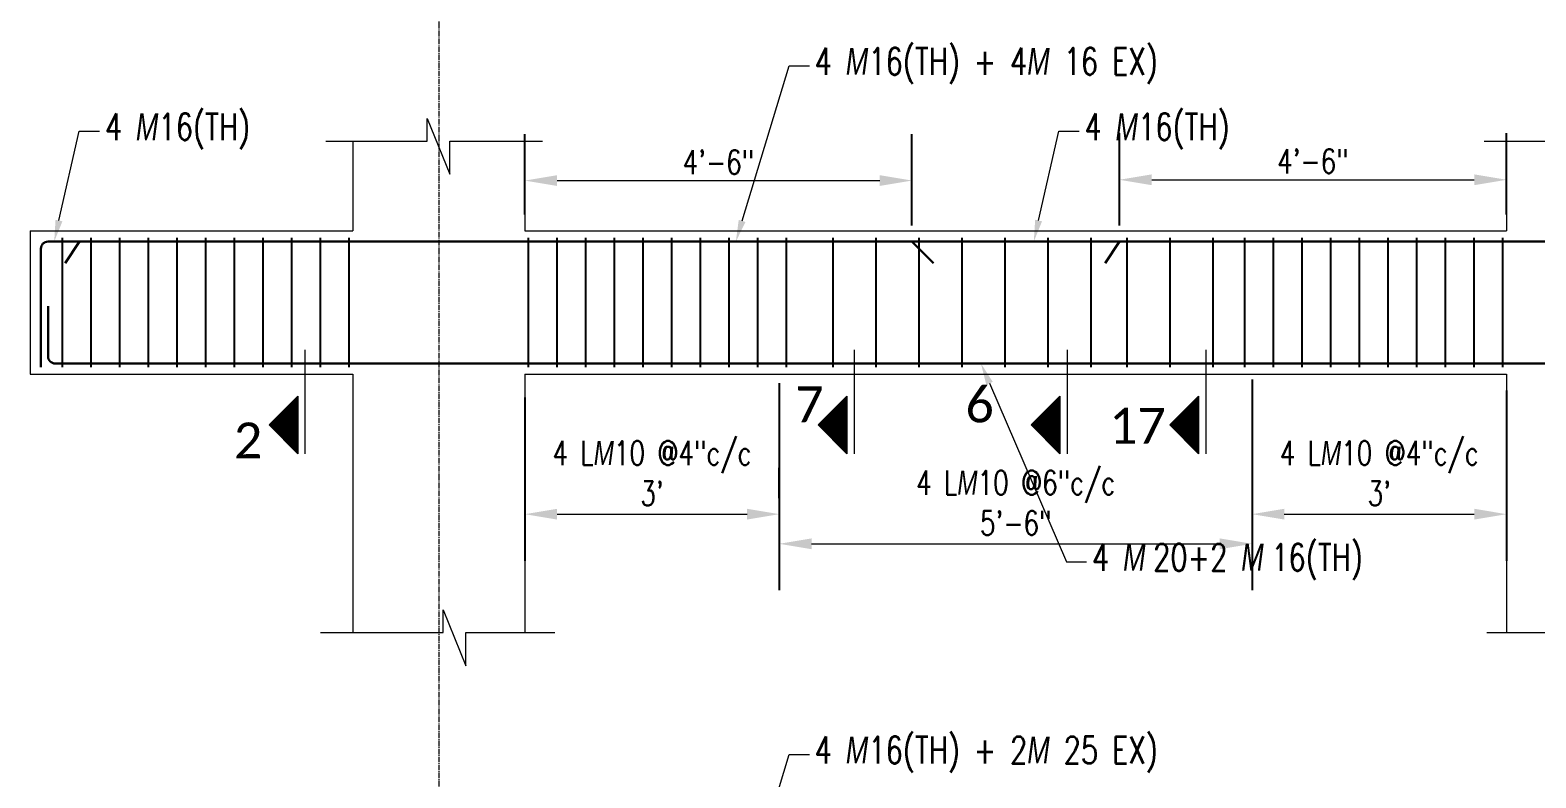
# Model space of a CAD drawing. Header units: inches. Extents: x 0 to 162649, y -36601 to -26324.
# Drawn here: x 155505.6 to 155715.6, y -35493.8 to -35389.5 of the extents above; entities that cross this region are included whole.
import ezdxf
from ezdxf import colors
from ezdxf.entities.mleader import LeaderData, LeaderLine
from ezdxf.math import Vec2, Vec3

# ---------------------------------------------------------------- set-up
doc = ezdxf.new("R2010")
doc.units = ezdxf.units.IN
doc.header["$MEASUREMENT"] = 0
doc.linetypes.add('CENTER2', pattern=[1.125, 0.75, -0.125, 0.125, -0.125])
for name, color, linetype, lineweight in [('Cen', 9, 'CENTER2', 5), ('Dim', 1, 'Continuous', 13), ('dimention', 1, 'Continuous', 13), ('hatch', 252, 'Continuous', 0), ('OL_AR_Text', 140, 'Continuous', 5), ('Rein', 3, 'Continuous', 30), ('Stirrups', 191, 'Continuous', 25), ('TEXT', 7, 'Continuous', 9)]:
    doc.layers.add(name, color=color, linetype=linetype, lineweight=lineweight)
doc.styles.add('1-8 Annotative Text', font='calibri.ttf', dxfattribs={"height": 0.125})
doc.styles.add('DIM', font='simplex.shx', dxfattribs={"width": 0.75})
doc.dimstyles.get("Standard").update_dxf_attribs({"dimscale": 36, "dimtxt": 0.09375, "dimasz": 0.125, "dimexe": 0.18, "dimexo": 0.0625, "dimgap": 0.015625, "dimtad": 1, "dimdec": 0, "dimzin": 0, "dimdsep": 46, "dimlunit": 4, "dimtxsty": 'DIM', "dimcen": 0.09, "dimadec": 0, "dimazin": 0, "dimtfac": 0.75, "dimtdec": 0, "dimtmove": 0, "dimatfit": 3, "dimfxl": 1, "dimtolj": 1, "dimtzin": 0, "dimlwd": 9, "dimarcsym": 0})

# ---------------------------------------------------------------- blocks, each defined once
blk = doc.blocks.new('*D166')
at = {"layer": 'Defpoints', "color": 0, "transparency": 16777216}
for p in [(155628.56, -35410.5), (155574.56, -35417.5), (155628.56, -35419)]:
    blk.add_point(p, dxfattribs=at)
at = {"layer": 'dimention', "color": 0, "lineweight": -2, "transparency": 16777216}
for p, q in [((155574.56, -35415.25), (155574.56, -35404.02)), ((155628.56, -35416.75), (155628.56, -35404.02))]:
    blk.add_line(p, q, dxfattribs=at)
at = {"layer": 'dimention', "color": 0, "lineweight": 9, "transparency": 16777216}
blk.add_line((155579.06, -35410.5), (155624.06, -35410.5), dxfattribs=at)
at = {"layer": 'dimention', "color": 0, "transparency": 16777216}
for points in [[(155579.06, -35409.75), (155579.06, -35411.25), (155574.56, -35410.5)], [(155624.06, -35409.75), (155624.06, -35411.25), (155628.56, -35410.5)]]:
    blk.add_solid(points, dxfattribs=at)
at = {"layer": 'dimention', "color": 0, "transparency": 16777216, "insert": (155601.56, -35407.93), "char_height": 3.375, "attachment_point": 5, "style": 'DIM'}
blk.add_mtext('\\A1;4\'-6"', dxfattribs=at)
blk = doc.blocks.new('*D167')
at = {"layer": 'Defpoints', "color": 0, "transparency": 16777216}
for p in [(155711.5, -35410.39), (155711.5, -35417.5), (155657.5, -35419)]:
    blk.add_point(p, dxfattribs=at)
at = {"layer": 'dimention', "color": 0, "lineweight": -2, "transparency": 16777216}
for p, q in [((155657.5, -35416.75), (155657.5, -35403.91)), ((155711.5, -35415.25), (155711.5, -35403.91))]:
    blk.add_line(p, q, dxfattribs=at)
at = {"layer": 'dimention', "color": 0, "lineweight": 9, "transparency": 16777216}
blk.add_line((155662, -35410.39), (155707, -35410.39), dxfattribs=at)
at = {"layer": 'dimention', "color": 0, "transparency": 16777216}
for points in [[(155662, -35409.64), (155662, -35411.14), (155657.5, -35410.39)], [(155707, -35409.64), (155707, -35411.14), (155711.5, -35410.39)]]:
    blk.add_solid(points, dxfattribs=at)
at = {"layer": 'dimention', "color": 0, "transparency": 16777216, "insert": (155684.5, -35407.81), "char_height": 3.375, "attachment_point": 5, "style": 'DIM'}
blk.add_mtext('\\A1;4\'-6"', dxfattribs=at)
blk = doc.blocks.new('*D171')
at = {"layer": 'Defpoints', "color": 0, "transparency": 16777216}
for p in [(155574.56, -35438.5), (155610.06, -35457), (155610.06, -35457)]:
    blk.add_point(p, dxfattribs=at)
at = {"layer": 'dimention', "color": 0, "lineweight": -2, "transparency": 16777216}
for p, q in [((155574.56, -35440.75), (155574.56, -35463.48)), ((155610.06, -35454.75), (155610.06, -35450.52))]:
    blk.add_line(p, q, dxfattribs=at)
at = {"layer": 'dimention', "color": 0, "lineweight": 9, "transparency": 16777216}
blk.add_line((155579.06, -35457), (155605.56, -35457), dxfattribs=at)
at = {"layer": 'dimention', "color": 0, "transparency": 16777216}
for points in [[(155579.06, -35456.25), (155579.06, -35457.75), (155574.56, -35457)], [(155605.56, -35456.25), (155605.56, -35457.75), (155610.06, -35457)]]:
    blk.add_solid(points, dxfattribs=at)
at = {"layer": 'dimention', "color": 0, "transparency": 16777216, "insert": (155592.31, -35451.29), "char_height": 3.375, "attachment_point": 5, "style": 'DIM'}
blk.add_mtext('\\A1;4 L{\\A0;\\Fgothici|c0;\\W0.75;M}10 @4"c/c\\P3\'', dxfattribs=at)
blk = doc.blocks.new('*D172')
at = {"layer": 'Defpoints', "color": 0, "transparency": 16777216}
for p in [(155676, -35436), (155711.5, -35437.5), (155711.5, -35457)]:
    blk.add_point(p, dxfattribs=at)
at = {"layer": 'dimention', "color": 0, "lineweight": -2, "transparency": 16777216}
for p, q in [((155676, -35438.25), (155676, -35463.48)), ((155711.5, -35439.75), (155711.5, -35463.48))]:
    blk.add_line(p, q, dxfattribs=at)
at = {"layer": 'dimention', "color": 0, "lineweight": 9, "transparency": 16777216}
blk.add_line((155680.5, -35457), (155707, -35457), dxfattribs=at)
at = {"layer": 'dimention', "color": 0, "transparency": 16777216}
for points in [[(155680.5, -35456.25), (155680.5, -35457.75), (155676, -35457)], [(155707, -35456.25), (155707, -35457.75), (155711.5, -35457)]]:
    blk.add_solid(points, dxfattribs=at)
at = {"layer": 'dimention', "color": 0, "transparency": 16777216, "insert": (155693.75, -35451.29), "char_height": 3.375, "attachment_point": 5, "style": 'DIM'}
blk.add_mtext('\\A1;4 L{\\A0;\\Fgothici|c0;\\W0.75;M}10 @4"c/c\\P3\'', dxfattribs=at)
blk = doc.blocks.new('*D173')
at = {"layer": 'Defpoints', "color": 0, "transparency": 16777216}
for p in [(155610.06, -35436.5), (155676, -35446.5), (155676, -35461.13)]:
    blk.add_point(p, dxfattribs=at)
at = {"layer": 'dimention', "color": 0, "lineweight": -2, "transparency": 16777216}
for p, q in [((155610.06, -35438.75), (155610.06, -35467.61)), ((155676, -35448.75), (155676, -35467.61))]:
    blk.add_line(p, q, dxfattribs=at)
at = {"layer": 'dimention', "color": 0, "lineweight": 9, "transparency": 16777216}
blk.add_line((155614.56, -35461.13), (155671.5, -35461.13), dxfattribs=at)
at = {"layer": 'dimention', "color": 0, "transparency": 16777216}
for points in [[(155614.56, -35460.38), (155614.56, -35461.88), (155610.06, -35461.13)], [(155671.5, -35460.38), (155671.5, -35461.88), (155676, -35461.13)]]:
    blk.add_solid(points, dxfattribs=at)
at = {"layer": 'dimention', "color": 0, "transparency": 16777216, "insert": (155643.03, -35455.42), "char_height": 3.375, "attachment_point": 5, "style": 'DIM'}
blk.add_mtext('\\A1;4 L{\\A0;\\Fgothici|c0;\\W0.75;M}10 @6"c/c\\P5\'-6"', dxfattribs=at)

msp = doc.modelspace()

# ---------------------------------------------------------------- hatches: boundary and pattern name
at = {"layer": 'Dim'}
h = msp.add_hatch(dxfattribs=at)
h.set_pattern_fill('ANSI31', color=256)
h.set_pattern_definition([(45, (-1416.80326, 458), (-0.08838834765, 0.08838834765), [])])
h.paths.add_polyline_path([(155542.89, -35444.57), (155542.89, -35440.57), (155538.89, -35444.57), (155542.89, -35448.57)])
h = msp.add_hatch(dxfattribs=at)
h.set_pattern_fill('ANSI31', color=256)
h.set_pattern_definition([(45, (-1416.80326, 458), (-0.08838834765, 0.08838834765), [])])
h.paths.add_polyline_path([(155542.89, -35444.57), (155542.89, -35440.57), (155538.89, -35444.57), (155542.89, -35448.57)])
h = msp.add_hatch(dxfattribs=at)
h.set_pattern_fill('ANSI31', color=256)
h.set_pattern_definition([(45, (-1340.18676, 458), (-0.08838834765, 0.08838834765), [])])
h.paths.add_polyline_path([(155619.5, -35444.57), (155619.5, -35440.57), (155615.5, -35444.57), (155619.5, -35448.57)])
h = msp.add_hatch(dxfattribs=at)
h.set_pattern_fill('ANSI31', color=256)
h.set_pattern_definition([(45, (-1310.47862, 458), (-0.08838834765, 0.08838834765), [])])
h.paths.add_polyline_path([(155649.21, -35444.57), (155649.21, -35440.57), (155645.21, -35444.57), (155649.21, -35448.57)])
h = msp.add_hatch(dxfattribs=at)
h.set_pattern_fill('ANSI31', color=256)
h.set_pattern_definition([(45, (-1291.15428, 458), (-0.08838834765, 0.08838834765), [])])
h.paths.add_polyline_path([(155668.54, -35444.57), (155668.54, -35440.57), (155664.54, -35444.57), (155668.54, -35448.57)])

# ---------------------------------------------------------------- linework, layer by layer
at = {"layer": 'Cen'}
msp.add_line((155562.56, -35102.69), (155562.56, -35927.5), dxfattribs=at)
at = {"layer": 'Dim'}
for p, q in [((155543.89, -35434.07), (155543.89, -35448.57)), ((155620.5, -35434.07), (155620.5, -35448.57)), ((155650.21, -35434.07), (155650.21, -35448.57)), ((155669.54, -35434.07), (155669.54, -35448.57)), ((155538.89, -35444.57), (155542.89, -35440.57)), ((155538.89, -35444.57), (155542.89, -35440.57)), ((155542.89, -35440.57), (155542.89, -35448.57)), ((155615.5, -35444.57), (155619.5, -35440.57)), ((155619.5, -35440.57), (155619.5, -35448.57)), ((155645.21, -35444.57), (155649.21, -35440.57)), ((155649.21, -35440.57), (155649.21, -35448.57)), ((155664.54, -35444.57), (155668.54, -35440.57)), ((155668.54, -35440.57), (155668.54, -35448.57)), ((155538.89, -35444.57), (155542.89, -35448.57)), ((155538.89, -35444.57), (155542.89, -35448.57)), ((155542.89, -35448.57), (155542.89, -35444.57)), ((155615.5, -35444.57), (155619.5, -35448.57)), ((155619.5, -35448.57), (155619.5, -35444.57)), ((155645.21, -35444.57), (155649.21, -35448.57)), ((155649.21, -35448.57), (155649.21, -35444.57)), ((155664.54, -35444.57), (155668.54, -35448.57)), ((155668.54, -35448.57), (155668.54, -35444.57))]:
    msp.add_line(p, q, dxfattribs=at)
at = {"layer": 'hatch'}
for p, q in [((155560.92, -35405), (155560.92, -35401.83)), ((155560.92, -35401.83), (155564.1, -35409.63)), ((155546.81, -35405), (155560.92, -35405)), ((155550.56, -35405), (155550.56, -35417.5)), ((155564.1, -35409.63), (155564.1, -35405)), ((155564.1, -35405), (155577.05, -35405)), ((155574.56, -35405), (155574.56, -35417.5)), ((155708.37, -35405), (155722.8, -35405)), ((155711.5, -35405), (155711.5, -35417.5)), ((155505.56, -35417.5), (155505.56, -35437.5)), ((155505.56, -35417.5), (155550.56, -35417.5)), ((155574.56, -35417.5), (155711.5, -35417.5)), ((155505.56, -35437.5), (155550.56, -35437.5)), ((155550.56, -35437.5), (155550.56, -35473.5)), ((155574.56, -35437.5), (155574.56, -35473.5)), ((155574.56, -35437.5), (155711.5, -35437.5)), ((155711.5, -35437.5), (155711.5, -35473.5)), ((155563.16, -35473.5), (155563.16, -35470.33)), ((155563.16, -35470.33), (155566.34, -35478.13)), ((155546.06, -35473.5), (155563.16, -35473.5)), ((155566.34, -35478.13), (155566.34, -35473.5)), ((155566.34, -35473.5), (155578.76, -35473.5)), ((155708.73, -35473.5), (155722.2, -35473.5))]:
    msp.add_line(p, q, dxfattribs=at)
at = {"layer": 'Rein'}
for p, q in [((155510.46, -35422), (155512.46, -35419)), ((155631.56, -35422), (155628.56, -35419)), ((155655.5, -35422), (155657.5, -35419))]:
    msp.add_line(p, q, dxfattribs=at)
for points in [[(156222.19, -35436), (156222.19, -35420, 0.414214), (156221.19, -35419), (155508.06, -35419, 0.414214), (155507.06, -35420), (155507.06, -35436.5)], [(155523.53, -35436), (156220.69, -35436, 0.414214), (156221.69, -35435), (156221.69, -35420.5)], [(155508.06, -35428), (155508.06, -35435, 0.414214), (155509.06, -35436), (155571.29, -35436)]]:
    msp.add_lwpolyline(points, format="xyb", dxfattribs=at)
at = {"layer": 'Stirrups'}
for p, q in [((155510.06, -35436.5), (155510.06, -35418.5)), ((155514.06, -35436.5), (155514.06, -35418.5)), ((155518.06, -35436.5), (155518.06, -35418.5)), ((155522.06, -35436.5), (155522.06, -35418.5)), ((155526.06, -35436.5), (155526.06, -35418.5)), ((155530.06, -35436.5), (155530.06, -35418.5)), ((155534.06, -35436.5), (155534.06, -35418.5)), ((155538.06, -35436.5), (155538.06, -35418.5)), ((155542.06, -35436.5), (155542.06, -35418.5)), ((155542.06, -35436.5), (155542.06, -35418.5)), ((155546.06, -35436.5), (155546.06, -35418.5)), ((155550.06, -35436.5), (155550.06, -35418.5)), ((155575.06, -35436.5), (155575.06, -35418.5)), ((155579.06, -35436.5), (155579.06, -35418.5)), ((155583.06, -35436.5), (155583.06, -35418.5)), ((155587.06, -35436.5), (155587.06, -35418.5)), ((155591.06, -35436.5), (155591.06, -35418.5)), ((155595.06, -35436.5), (155595.06, -35418.5)), ((155599.06, -35436.5), (155599.06, -35418.5)), ((155603.06, -35436.5), (155603.06, -35418.5)), ((155607.06, -35436.5), (155607.06, -35418.5)), ((155611.06, -35436.5), (155611.06, -35418.5)), ((155617.56, -35436.5), (155617.56, -35418.5)), ((155623.56, -35436.5), (155623.56, -35418.5)), ((155629.56, -35436.5), (155629.56, -35418.5)), ((155635.56, -35436.5), (155635.56, -35418.5)), ((155641.56, -35436.5), (155641.56, -35418.5)), ((155647.56, -35436.5), (155647.56, -35418.5)), ((155653.56, -35436.5), (155653.56, -35418.5)), ((155658.56, -35436.5), (155658.56, -35418.5)), ((155664.56, -35436.5), (155664.56, -35418.5)), ((155670.56, -35436.5), (155670.56, -35418.5)), ((155675, -35436.5), (155675, -35418.5)), ((155679, -35436.5), (155679, -35418.5)), ((155683, -35436.5), (155683, -35418.5)), ((155687, -35436.5), (155687, -35418.5)), ((155691, -35436.5), (155691, -35418.5)), ((155695, -35436.5), (155695, -35418.5)), ((155699, -35436.5), (155699, -35418.5)), ((155703, -35436.5), (155703, -35418.5)), ((155707, -35436.5), (155707, -35418.5)), ((155711, -35436.5), (155711, -35418.5))]:
    msp.add_line(p, q, dxfattribs=at)

# ---------------------------------------------------------------- texts
at = {"layer": 'OL_AR_Text', "char_height": 5, "width": 3.8192065e-317, "attachment_point": 1, "style": '1-8 Annotative Text'}
for s, insert in [('7', (155612.29, -35439.2)), ('6', (155636.03, -35439.2)), ('17', (155656.07, -35442.18)), ('2', (155533.99, -35444.23))]:
    msp.add_mtext(s, dxfattribs=dict(at, insert=insert))

# ---------------------------------------------------------------- dimensions: what is measured, and where the dimension line sits
at = {"layer": 'dimention'}
for base, p1, p2, picture, middle in [((155628.56, -35410.5), (155574.56, -35417.5), (155628.56, -35419), '*D166', (155601.56, -35407.93)), ((155711.5, -35410.39), (155657.5, -35419), (155711.5, -35417.5), '*D167', (155684.5, -35407.81))]:
    dim = msp.add_linear_dim(base=base, p1=p1, p2=p2, dimstyle='Standard', dxfattribs=at)
    dim.commit()
    dim.dimension.update_dxf_attribs({"geometry": picture, "text_midpoint": middle})
dim = msp.add_linear_dim(base=(155676, -35461.13), p1=(155610.06, -35436.5), p2=(155676, -35446.5), text='4 L{\\A0;\\Fgothici|c0;\\W0.75;M}10 @6"c/c\\P<>', dimstyle='Standard', dxfattribs=at)
dim.commit()
dim.dimension.update_dxf_attribs({"geometry": '*D173', "text_midpoint": (155643.03, -35455.42)})
for base, p1, p2, picture, middle in [((155711.5, -35457), (155676, -35436), (155711.5, -35437.5), '*D172', (155693.75, -35457)), ((155610.05846402, -35457), (155574.55846402, -35438.5), (155610.05846402, -35457), '*D171', (155592.30846402, -35457))]:
    dim = msp.add_linear_dim(base=base, p1=p1, p2=p2, text='4 L{\\A0;\\Fgothici|c0;\\W0.75;M}10 @4"c/c\\P<>', dimstyle='Standard', dxfattribs=at)
    dim.commit()
    dim.dimension.update_dxf_attribs({"geometry": picture, "text_midpoint": middle, "dimtype": 160})

# ---------------------------------------------------------------- leaders
at = {"layer": 'TEXT'}
ml = msp.add_multileader_mtext('Standard', dxfattribs=at)
ml.set_content('4 {\\Fgothici|c0;M}16(TH) + 4{\\Fgothici|c0;M} 16 EX)', color=256, style='DIM')
ml.set_leader_properties(color=1, linetype='ByLayer', lineweight=9)
ml.build(insert=Vec2(0, 0))
ml.multileader.update_dxf_attribs({"text_right_attachment_type": 2, "dogleg_length": 0.25, "arrow_head_size": 3, "scale": 32})
ctx = ml.context
ctx.base_point, ctx.scale, ctx.char_height, ctx.arrow_head_size, ctx.landing_gap_size, ctx.plane_origin = Vec3(155614.25, -35394.5), 32, 3.75, 3, 0.75, Vec3(155634.57, -35413.8)
ctx.right_attachment = 2
notes = []
notes.append((ctx, [(0, (1, 1, 0), (155611.44, -35394.5), (1, 0), 2.81, [(0, [(155604, -35419)], 0, [])])]))
ctx.mtext.insert, ctx.mtext.flow_direction = Vec3(155615, -35392), 5
ml = msp.add_multileader_mtext('Standard', dxfattribs=at)
ml.set_content('4 {\\Fgothici|c0;M}16(TH) ', color=256, style='DIM')
ml.set_leader_properties(color=1, linetype='ByLayer', lineweight=9)
ml.build(insert=Vec2(0, 0))
ml.multileader.update_dxf_attribs({"text_right_attachment_type": 2, "dogleg_length": 0.25, "arrow_head_size": 3, "scale": 32})
ctx = ml.context
ctx.base_point, ctx.scale, ctx.char_height, ctx.arrow_head_size, ctx.landing_gap_size, ctx.plane_origin = Vec3(155515.23, -35403.62), 32, 3.75, 3, 0.75, Vec3(155535.55, -35422.93)
ctx.right_attachment = 2
notes.append((ctx, [(0, (1, 1, 0), (155512.42, -35403.62), (1, 0), 2.81, [(0, [(155508.92, -35419)], 0, [])])]))
ctx.mtext.insert, ctx.mtext.flow_direction = Vec3(155515.98, -35401.13), 5
ml = msp.add_multileader_mtext('Standard', dxfattribs=at)
ml.set_content('4 {\\Fgothici|c0;M}16(TH) ', color=256, style='DIM')
ml.set_leader_properties(color=1, linetype='ByLayer', lineweight=9)
ml.build(insert=Vec2(0, 0))
ml.multileader.update_dxf_attribs({"text_right_attachment_type": 2, "dogleg_length": 0.25, "arrow_head_size": 3, "scale": 32})
ctx = ml.context
ctx.base_point, ctx.scale, ctx.char_height, ctx.arrow_head_size, ctx.landing_gap_size, ctx.plane_origin = Vec3(155651.87, -35403.63), 32, 3.75, 3, 0.75, Vec3(155672.19, -35422.93)
ctx.right_attachment = 2
notes.append((ctx, [(0, (1, 1, 0), (155649.06, -35403.63), (1, 0), 2.81, [(0, [(155645.56, -35419)], 0, [])])]))
ctx.mtext.insert, ctx.mtext.flow_direction = Vec3(155652.62, -35401.13), 5
ml = msp.add_multileader_mtext('Standard', dxfattribs=at)
ml.set_content('4 {\\Fgothici|c0;M }20+2 {\\Fgothici|c0;M }16(TH)   ', color=256, style='DIM')
ml.set_leader_properties(color=1, linetype='ByLayer', lineweight=9)
ml.build(insert=Vec2(0, 0))
ml.multileader.update_dxf_attribs({"text_right_attachment_type": 2, "dogleg_length": 0.25, "arrow_head_size": 3, "scale": 32})
ctx = ml.context
ctx.base_point, ctx.scale, ctx.char_height, ctx.arrow_head_size, ctx.landing_gap_size, ctx.plane_origin = Vec3(155652.93, -35463.63), 32, 3.75, 3, 0.75, Vec3(155673.26, -35482.93)
ctx.right_attachment = 2
notes.append((ctx, [(0, (1, 1, 0), (155650.12, -35463.63), (1, 0), 2.81, [(0, [(155638.19, -35436)], 0, [])])]))
ctx.mtext.insert, ctx.mtext.flow_direction = Vec3(155653.68, -35461.13), 5
ml = msp.add_multileader_mtext('Standard', dxfattribs=at)
ml.set_content('4 {\\Fgothici|c0;M}16(TH) + 2{\\Fgothici|c0;M} 25 EX)', color=256, style='DIM')
ml.set_leader_properties(color=1, linetype='ByLayer', lineweight=9)
ml.build(insert=Vec2(0, 0))
ml.multileader.update_dxf_attribs({"text_right_attachment_type": 2, "dogleg_length": 0.25, "arrow_head_size": 3, "scale": 32})
ctx = ml.context
ctx.base_point, ctx.scale, ctx.char_height, ctx.arrow_head_size, ctx.landing_gap_size, ctx.plane_origin = Vec3(155614.25, -35490.5), 32, 3.75, 3, 0.75, Vec3(155634.57, -35509.8)
ctx.right_attachment = 2
notes.append((ctx, [(0, (1, 1, 0), (155611.44, -35490.5), (1, 0), 2.81, [(0, [(155604, -35515)], 0, [])])]))
ctx.mtext.insert, ctx.mtext.flow_direction = Vec3(155615, -35488), 5
for ctx, leaders in notes:
    for number, flags, end, landing, length, lines in leaders:
        leader = LeaderData()
        leader.index, (leader.has_last_leader_line, leader.has_dogleg_vector, leader.attachment_direction) = number, flags
        leader.last_leader_point, leader.dogleg_vector, leader.dogleg_length = Vec3(end), Vec3(landing), length
        for number, points, colour, breaks in lines:
            line = LeaderLine()
            line.index, line.vertices, line.color, line.breaks = number, Vec3.list(points), colors.encode_raw_color(colour), breaks
            leader.lines.append(line)
        ctx.leaders.append(leader)

doc.saveas('drawing.dxf')
